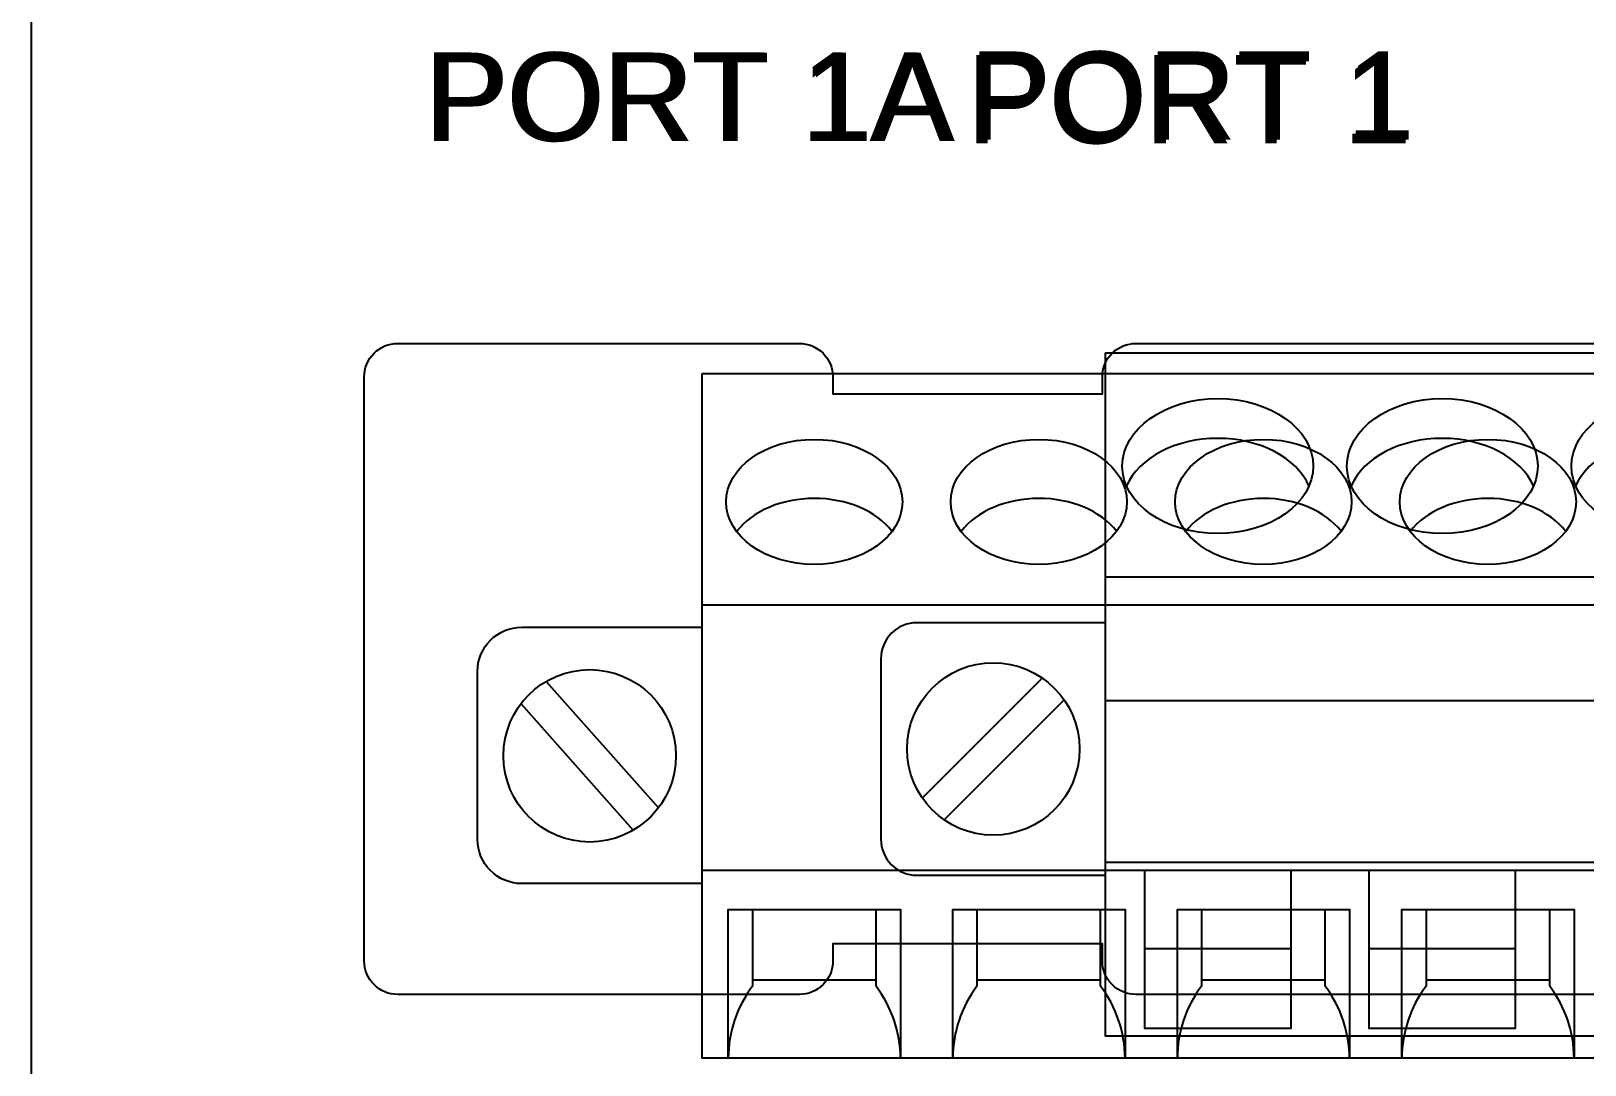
# Model space of a CAD drawing. Extents: x 0.5 to 23.7, y 0.2 to 17.2.
# Drawn here: x 17 to 18.384, y 5.651 to 6.572 of the extents above; entities that cross this region are included whole.
import ezdxf

# ---------------------------------------------------------------- set-up
doc = ezdxf.new("R2010")
doc.units = 0
doc.header["$MEASUREMENT"] = 0
for name, color, linetype in [('1_01__0-__EMPTY', 7, 'CONTINUOUS'), ('1_02__B-___3__DI___4__DO__', 7, 'CONTINUOUS'), ('1_03__1-___4__DI___4__DO__', 7, 'CONTINUOUS'), ('1_04__C-___4__DI___4__DO__', 7, 'CONTINUOUS'), ('1_05__6-___4__AI___4__AO', 7, 'CONTINUOUS'), ('1_06__A0__SERIAL_COMMUNICA', 7, 'CONTINUOUS'), ('1_07__3-___8__DI', 7, 'CONTINUOUS'), ('1_08__D-___4__DI___3__DO__', 7, 'CONTINUOUS'), ('5_01__0-__NO_ETH__EIA-232', 7, 'CONTINUOUS'), ('5_02__1-__NO_ETH__EIA-485', 7, 'CONTINUOUS'), ('5_03__2-___1__10-100BASE-T', 7, 'CONTINUOUS'), ('5_04__3-___1__10-100BASE-T', 7, 'CONTINUOUS'), ('5_05__4-___1__100BASE-FX_M', 7, 'CONTINUOUS'), ('5_06__6-___2__10-100BASE-T', 7, 'CONTINUOUS'), ('5_07__8-___2__100BASE-FX_M', 7, 'CONTINUOUS'), ('6_00____DWG', 7, 'CONTINUOUS')]:
    doc.layers.add(name, color=color, linetype=linetype)
doc.styles.add('ARIAL', font='arial.ttf')

msp = doc.modelspace()

# ---------------------------------------------------------------- linework, layer by layer
at = {"layer": '1_01__0-__EMPTY'}
msp.add_lwpolyline([(18.9493, 5.7137), (17.9841, 5.7137, -0.414214), (17.9542, 5.7436), (17.9542, 5.7587), (17.7142, 5.7587), (17.7142, 5.7436, -0.414214), (17.6843, 5.7137), (17.3266, 5.7137, -0.415132), (17.2967, 5.7436), (17.2967, 6.2638, -0.414214), (17.3266, 6.2937), (17.6843, 6.2937, -0.414214), (17.7142, 6.2638), (17.7142, 6.2487), (17.9542, 6.2487), (17.9542, 6.2638, -0.414214), (17.9841, 6.2937), (18.9493, 6.2937, -0.414214)], format="xyb", dxfattribs=at)
at = {"layer": '1_02__B-___3__DI___4__DO__'}
msp.add_lwpolyline([(17.5976, 6.2669), (19.1976, 6.2669), (19.1976, 5.657), (17.5976, 5.657)], close=True, dxfattribs=at)
for points in [[(17.5976, 6.0607), (19.1976, 6.0607)], [(17.4589, 5.9926), (17.5588, 5.88)], [(17.5364, 5.8601), (17.4364, 5.9727)], [(19.1976, 5.824), (17.5976, 5.824)], [(17.6425, 5.7266), (17.7527, 5.7266)], [(17.8425, 5.7266), (17.9527, 5.7266)], [(18.0425, 5.7266), (18.1527, 5.7266)], [(18.2425, 5.7266), (18.3527, 5.7266)]]:
    msp.add_lwpolyline(points, dxfattribs=at)
for points in [[(17.5976, 5.8125), (17.437, 5.8125, -0.414214), (17.3976, 5.8518), (17.3976, 6.0014, -0.414214), (17.437, 6.0408), (17.5976, 6.0408)], [(17.6425, 5.7894), (17.6425, 5.721, 0.162335), (17.621, 5.657), (17.621, 5.7894), (17.7744, 5.7894), (17.7744, 5.657, 0.16083), (17.7527, 5.721), (17.7527, 5.7894)], [(17.8425, 5.7894), (17.8425, 5.721, 0.162335), (17.821, 5.657), (17.821, 5.7894), (17.9744, 5.7894), (17.9744, 5.657, 0.16083), (17.9527, 5.721), (17.9527, 5.7894)], [(18.0425, 5.7894), (18.0425, 5.721, 0.162335), (18.021, 5.657), (18.021, 5.7894), (18.1744, 5.7894), (18.1744, 5.657, 0.16083), (18.1527, 5.721), (18.1527, 5.7894)], [(18.2425, 5.7894), (18.2425, 5.721, 0.162335), (18.221, 5.657), (18.221, 5.7894), (18.3744, 5.7894), (18.3744, 5.657, 0.16083), (18.3527, 5.721), (18.3527, 5.7894)]]:
    msp.add_lwpolyline(points, format="xyb", dxfattribs=at)
msp.add_circle((17.4976, 5.9263), 0.0768, dxfattribs=at)
for centre in [(17.6976, 6.1525), (17.8976, 6.1525), (18.0976, 6.1525), (18.2976, 6.1525)]:
    msp.add_ellipse(centre, major_axis=(-0.0785, 0), ratio=0.70953, dxfattribs=at)
for centre in [(17.6977, 6.0999), (17.8977, 6.0999), (18.0977, 6.0999), (18.2977, 6.0999)]:
    msp.add_ellipse(centre, major_axis=(-0.0785, 0), ratio=0.70953, start_param=3.63519, end_param=5.792431, dxfattribs=at)
at = {"layer": '1_03__1-___4__DI___4__DO__'}
msp.add_lwpolyline([(17.5976, 6.2669), (19.1976, 6.2669), (19.1976, 5.657), (17.5976, 5.657)], close=True, dxfattribs=at)
for points in [[(17.5976, 6.0607), (19.1976, 6.0607)], [(17.4589, 5.9926), (17.5588, 5.88)], [(17.5364, 5.8601), (17.4364, 5.9727)], [(19.1976, 5.824), (17.5976, 5.824)], [(17.6425, 5.7266), (17.7527, 5.7266)], [(17.8425, 5.7266), (17.9527, 5.7266)], [(18.0425, 5.7266), (18.1527, 5.7266)], [(18.2425, 5.7266), (18.3527, 5.7266)]]:
    msp.add_lwpolyline(points, dxfattribs=at)
for points in [[(17.5976, 5.8125), (17.437, 5.8125, -0.414214), (17.3976, 5.8518), (17.3976, 6.0014, -0.414214), (17.437, 6.0408), (17.5976, 6.0408)], [(17.6425, 5.7894), (17.6425, 5.721, 0.162335), (17.621, 5.657), (17.621, 5.7894), (17.7744, 5.7894), (17.7744, 5.657, 0.16083), (17.7527, 5.721), (17.7527, 5.7894)], [(17.8425, 5.7894), (17.8425, 5.721, 0.162335), (17.821, 5.657), (17.821, 5.7894), (17.9744, 5.7894), (17.9744, 5.657, 0.16083), (17.9527, 5.721), (17.9527, 5.7894)], [(18.0425, 5.7894), (18.0425, 5.721, 0.162335), (18.021, 5.657), (18.021, 5.7894), (18.1744, 5.7894), (18.1744, 5.657, 0.16083), (18.1527, 5.721), (18.1527, 5.7894)], [(18.2425, 5.7894), (18.2425, 5.721, 0.162335), (18.221, 5.657), (18.221, 5.7894), (18.3744, 5.7894), (18.3744, 5.657, 0.16083), (18.3527, 5.721), (18.3527, 5.7894)]]:
    msp.add_lwpolyline(points, format="xyb", dxfattribs=at)
msp.add_circle((17.4976, 5.9263), 0.0768, dxfattribs=at)
for centre in [(17.6976, 6.1525), (17.8976, 6.1525), (18.0976, 6.1525), (18.2976, 6.1525)]:
    msp.add_ellipse(centre, major_axis=(-0.0785, 0), ratio=0.70953, dxfattribs=at)
for centre in [(17.6977, 6.0999), (17.8977, 6.0999), (18.0977, 6.0999), (18.2977, 6.0999)]:
    msp.add_ellipse(centre, major_axis=(-0.0785, 0), ratio=0.70953, start_param=3.63519, end_param=5.792431, dxfattribs=at)
at = {"layer": '1_04__C-___4__DI___4__DO__'}
msp.add_lwpolyline([(17.5976, 6.2669), (19.1976, 6.2669), (19.1976, 5.657), (17.5976, 5.657)], close=True, dxfattribs=at)
for points in [[(17.5976, 6.0607), (19.1976, 6.0607)], [(17.4589, 5.9926), (17.5588, 5.88)], [(17.5364, 5.8601), (17.4364, 5.9727)], [(19.1976, 5.824), (17.5976, 5.824)], [(17.6425, 5.7266), (17.7527, 5.7266)], [(17.8425, 5.7266), (17.9527, 5.7266)], [(18.0425, 5.7266), (18.1527, 5.7266)], [(18.2425, 5.7266), (18.3527, 5.7266)]]:
    msp.add_lwpolyline(points, dxfattribs=at)
for points in [[(17.5976, 5.8125), (17.437, 5.8125, -0.414214), (17.3976, 5.8518), (17.3976, 6.0014, -0.414214), (17.437, 6.0408), (17.5976, 6.0408)], [(17.6425, 5.7894), (17.6425, 5.721, 0.162335), (17.621, 5.657), (17.621, 5.7894), (17.7744, 5.7894), (17.7744, 5.657, 0.16083), (17.7527, 5.721), (17.7527, 5.7894)], [(17.8425, 5.7894), (17.8425, 5.721, 0.162335), (17.821, 5.657), (17.821, 5.7894), (17.9744, 5.7894), (17.9744, 5.657, 0.16083), (17.9527, 5.721), (17.9527, 5.7894)], [(18.0425, 5.7894), (18.0425, 5.721, 0.162335), (18.021, 5.657), (18.021, 5.7894), (18.1744, 5.7894), (18.1744, 5.657, 0.16083), (18.1527, 5.721), (18.1527, 5.7894)], [(18.2425, 5.7894), (18.2425, 5.721, 0.162335), (18.221, 5.657), (18.221, 5.7894), (18.3744, 5.7894), (18.3744, 5.657, 0.16083), (18.3527, 5.721), (18.3527, 5.7894)]]:
    msp.add_lwpolyline(points, format="xyb", dxfattribs=at)
msp.add_circle((17.4976, 5.9263), 0.0768, dxfattribs=at)
for centre in [(17.6976, 6.1525), (17.8976, 6.1525), (18.0976, 6.1525), (18.2976, 6.1525)]:
    msp.add_ellipse(centre, major_axis=(-0.0785, 0), ratio=0.70953, dxfattribs=at)
for centre in [(17.6977, 6.0999), (17.8977, 6.0999), (18.0977, 6.0999), (18.2977, 6.0999)]:
    msp.add_ellipse(centre, major_axis=(-0.0785, 0), ratio=0.70953, start_param=3.63519, end_param=5.792431, dxfattribs=at)
at = {"layer": '1_05__6-___4__AI___4__AO'}
msp.add_lwpolyline([(17.5976, 6.2669), (19.1976, 6.2669), (19.1976, 5.657), (17.5976, 5.657)], close=True, dxfattribs=at)
for points in [[(17.5976, 6.0607), (19.1976, 6.0607)], [(17.4589, 5.9926), (17.5588, 5.88)], [(17.5364, 5.8601), (17.4364, 5.9727)], [(19.1976, 5.824), (17.5976, 5.824)], [(17.6425, 5.7266), (17.7527, 5.7266)], [(17.8425, 5.7266), (17.9527, 5.7266)], [(18.0425, 5.7266), (18.1527, 5.7266)], [(18.2425, 5.7266), (18.3527, 5.7266)]]:
    msp.add_lwpolyline(points, dxfattribs=at)
for points in [[(17.5976, 5.8125), (17.437, 5.8125, -0.414214), (17.3976, 5.8518), (17.3976, 6.0014, -0.414214), (17.437, 6.0408), (17.5976, 6.0408)], [(17.6425, 5.7894), (17.6425, 5.721, 0.162335), (17.621, 5.657), (17.621, 5.7894), (17.7744, 5.7894), (17.7744, 5.657, 0.16083), (17.7527, 5.721), (17.7527, 5.7894)], [(17.8425, 5.7894), (17.8425, 5.721, 0.162335), (17.821, 5.657), (17.821, 5.7894), (17.9744, 5.7894), (17.9744, 5.657, 0.16083), (17.9527, 5.721), (17.9527, 5.7894)], [(18.0425, 5.7894), (18.0425, 5.721, 0.162335), (18.021, 5.657), (18.021, 5.7894), (18.1744, 5.7894), (18.1744, 5.657, 0.16083), (18.1527, 5.721), (18.1527, 5.7894)], [(18.2425, 5.7894), (18.2425, 5.721, 0.162335), (18.221, 5.657), (18.221, 5.7894), (18.3744, 5.7894), (18.3744, 5.657, 0.16083), (18.3527, 5.721), (18.3527, 5.7894)]]:
    msp.add_lwpolyline(points, format="xyb", dxfattribs=at)
msp.add_circle((17.4976, 5.9263), 0.0768, dxfattribs=at)
for centre in [(17.6976, 6.1525), (17.8976, 6.1525), (18.0976, 6.1525), (18.2976, 6.1525)]:
    msp.add_ellipse(centre, major_axis=(-0.0785, 0), ratio=0.70953, dxfattribs=at)
for centre in [(17.6977, 6.0999), (17.8977, 6.0999), (18.0977, 6.0999), (18.2977, 6.0999)]:
    msp.add_ellipse(centre, major_axis=(-0.0785, 0), ratio=0.70953, start_param=3.63519, end_param=5.792431, dxfattribs=at)
at = {"layer": '1_06__A0__SERIAL_COMMUNICA'}
for points in [[(17.957, 6.2854), (18.957, 6.2854), (18.957, 5.6764), (17.957, 5.6764)], [(18.122, 5.8243), (18.122, 5.6835), (17.992, 5.6835), (17.992, 5.8243)], [(18.322, 5.8243), (18.322, 5.6835), (18.192, 5.6835), (18.192, 5.8243)]]:
    msp.add_lwpolyline(points, close=True, dxfattribs=at)
for points in [[(18.957, 6.0854), (17.957, 6.0854)], [(17.7938, 5.8887), (17.9007, 5.9956)], [(17.9201, 5.9761), (17.8133, 5.8693)], [(18.957, 5.9754), (17.957, 5.9754)], [(18.957, 5.8314), (17.957, 5.8314)], [(18.122, 5.7542), (17.992, 5.7542)], [(18.322, 5.7542), (18.192, 5.7542)]]:
    msp.add_lwpolyline(points, dxfattribs=at)
msp.add_lwpolyline([(17.957, 6.0449), (17.789, 6.0449, 0.414214), (17.757, 6.0129), (17.757, 5.8519, 0.414214), (17.789, 5.8199), (17.957, 5.8199)], format="xyb", dxfattribs=at)
msp.add_circle((17.857, 5.9324), 0.0768, dxfattribs=at)
for centre in [(18.057, 6.1844), (18.257, 6.1844), (18.457, 6.1844)]:
    msp.add_ellipse(centre, major_axis=(0.085, 0), ratio=0.707107, dxfattribs=at)
for centre in [(18.057, 6.149), (18.257, 6.149), (18.457, 6.149)]:
    msp.add_ellipse(centre, major_axis=(0.085, 0), ratio=0.707107, start_param=0.298532, end_param=2.84306, dxfattribs=at)
at = {"layer": '1_07__3-___8__DI'}
msp.add_lwpolyline([(17.5976, 6.2669), (19.1976, 6.2669), (19.1976, 5.657), (17.5976, 5.657)], close=True, dxfattribs=at)
for points in [[(17.5976, 6.0607), (19.1976, 6.0607)], [(17.4589, 5.9926), (17.5588, 5.88)], [(17.5364, 5.8601), (17.4364, 5.9727)], [(19.1976, 5.824), (17.5976, 5.824)], [(17.6425, 5.7266), (17.7527, 5.7266)], [(17.8425, 5.7266), (17.9527, 5.7266)], [(18.0425, 5.7266), (18.1527, 5.7266)], [(18.2425, 5.7266), (18.3527, 5.7266)]]:
    msp.add_lwpolyline(points, dxfattribs=at)
for points in [[(17.5976, 5.8125), (17.437, 5.8125, -0.414214), (17.3976, 5.8518), (17.3976, 6.0014, -0.414214), (17.437, 6.0408), (17.5976, 6.0408)], [(17.6425, 5.7894), (17.6425, 5.721, 0.162335), (17.621, 5.657), (17.621, 5.7894), (17.7744, 5.7894), (17.7744, 5.657, 0.16083), (17.7527, 5.721), (17.7527, 5.7894)], [(17.8425, 5.7894), (17.8425, 5.721, 0.162335), (17.821, 5.657), (17.821, 5.7894), (17.9744, 5.7894), (17.9744, 5.657, 0.16083), (17.9527, 5.721), (17.9527, 5.7894)], [(18.0425, 5.7894), (18.0425, 5.721, 0.162335), (18.021, 5.657), (18.021, 5.7894), (18.1744, 5.7894), (18.1744, 5.657, 0.16083), (18.1527, 5.721), (18.1527, 5.7894)], [(18.2425, 5.7894), (18.2425, 5.721, 0.162335), (18.221, 5.657), (18.221, 5.7894), (18.3744, 5.7894), (18.3744, 5.657, 0.16083), (18.3527, 5.721), (18.3527, 5.7894)]]:
    msp.add_lwpolyline(points, format="xyb", dxfattribs=at)
msp.add_circle((17.4976, 5.9263), 0.0768, dxfattribs=at)
for centre in [(17.6976, 6.1525), (17.8976, 6.1525), (18.0976, 6.1525), (18.2976, 6.1525)]:
    msp.add_ellipse(centre, major_axis=(-0.0785, 0), ratio=0.70953, dxfattribs=at)
for centre in [(17.6977, 6.0999), (17.8977, 6.0999), (18.0977, 6.0999), (18.2977, 6.0999)]:
    msp.add_ellipse(centre, major_axis=(-0.0785, 0), ratio=0.70953, start_param=3.63519, end_param=5.792431, dxfattribs=at)
at = {"layer": '1_08__D-___4__DI___3__DO__'}
msp.add_lwpolyline([(17.5976, 6.2669), (19.1976, 6.2669), (19.1976, 5.657), (17.5976, 5.657)], close=True, dxfattribs=at)
for points in [[(17.5976, 6.0607), (19.1976, 6.0607)], [(17.4589, 5.9926), (17.5588, 5.88)], [(17.5364, 5.8601), (17.4364, 5.9727)], [(19.1976, 5.824), (17.5976, 5.824)], [(17.6425, 5.7266), (17.7527, 5.7266)], [(17.8425, 5.7266), (17.9527, 5.7266)], [(18.0425, 5.7266), (18.1527, 5.7266)], [(18.2425, 5.7266), (18.3527, 5.7266)]]:
    msp.add_lwpolyline(points, dxfattribs=at)
for points in [[(17.5976, 5.8125), (17.437, 5.8125, -0.414214), (17.3976, 5.8518), (17.3976, 6.0014, -0.414214), (17.437, 6.0408), (17.5976, 6.0408)], [(17.6425, 5.7894), (17.6425, 5.721, 0.162335), (17.621, 5.657), (17.621, 5.7894), (17.7744, 5.7894), (17.7744, 5.657, 0.16083), (17.7527, 5.721), (17.7527, 5.7894)], [(17.8425, 5.7894), (17.8425, 5.721, 0.162335), (17.821, 5.657), (17.821, 5.7894), (17.9744, 5.7894), (17.9744, 5.657, 0.16083), (17.9527, 5.721), (17.9527, 5.7894)], [(18.0425, 5.7894), (18.0425, 5.721, 0.162335), (18.021, 5.657), (18.021, 5.7894), (18.1744, 5.7894), (18.1744, 5.657, 0.16083), (18.1527, 5.721), (18.1527, 5.7894)], [(18.2425, 5.7894), (18.2425, 5.721, 0.162335), (18.221, 5.657), (18.221, 5.7894), (18.3744, 5.7894), (18.3744, 5.657, 0.16083), (18.3527, 5.721), (18.3527, 5.7894)]]:
    msp.add_lwpolyline(points, format="xyb", dxfattribs=at)
msp.add_circle((17.4976, 5.9263), 0.0768, dxfattribs=at)
for centre in [(17.6976, 6.1525), (17.8976, 6.1525), (18.0976, 6.1525), (18.2976, 6.1525)]:
    msp.add_ellipse(centre, major_axis=(-0.0785, 0), ratio=0.70953, dxfattribs=at)
for centre in [(17.6977, 6.0999), (17.8977, 6.0999), (18.0977, 6.0999), (18.2977, 6.0999)]:
    msp.add_ellipse(centre, major_axis=(-0.0785, 0), ratio=0.70953, start_param=3.63519, end_param=5.792431, dxfattribs=at)
at = {"layer": '6_00____DWG'}
msp.add_lwpolyline([(22.1083, 1.9504), (22.1083, 2.0389, -0.414214), (22.2264, 2.1571), (22.3149, 2.1571, 0.414214), (22.3937, 2.2358), (22.3937, 8.7909, 0.414214), (22.3149, 8.8697), (22.2264, 8.8697, -0.414214), (22.1083, 8.9878), (22.1083, 9.0763, 0.414214), (22.0295, 9.1551), (17.3642, 9.1551, 0.414214), (17.2854, 9.0763), (17.2854, 8.9878, -0.414214), (17.1673, 8.8697), (17.0787, 8.8697, 0.414214), (17, 8.7909), (17, 2.2358, 0.414214), (17.0787, 2.1571), (17.1673, 2.1571, -0.414214), (17.2854, 2.0389), (17.2854, 1.9504, 0.414214), (17.3642, 1.8716), (22.0295, 1.8716, 0.414214)], format="xyb", close=True, dxfattribs=at)

# ---------------------------------------------------------------- texts
at = {"layer": '5_01__0-__NO_ETH__EIA-232', "style": 'ARIAL'}
msp.add_text('PORT 1A', height=0.07867, dxfattribs=at).set_placement((17.3498, 6.474))
at = {"layer": '5_02__1-__NO_ETH__EIA-485', "style": 'ARIAL'}
msp.add_text('PORT 1', height=0.07867, dxfattribs=at).set_placement((17.8328, 6.4719))
at = {"layer": '5_03__2-___1__10-100BASE-T', "style": 'ARIAL'}
msp.add_text('PORT 1A', height=0.07867, dxfattribs=at).set_placement((17.3499, 6.474))
at = {"layer": '5_04__3-___1__10-100BASE-T', "style": 'ARIAL'}
msp.add_text('PORT 1', height=0.07867, dxfattribs=at).set_placement((17.8356, 6.4751))
at = {"layer": '5_05__4-___1__100BASE-FX_M', "style": 'ARIAL'}
msp.add_text('PORT 1A', height=0.07867, dxfattribs=at).set_placement((17.3527, 6.4741))
at = {"layer": '5_06__6-___2__10-100BASE-T', "style": 'ARIAL'}
msp.add_text('PORT 1A', height=0.07867, dxfattribs=at).set_placement((17.3499, 6.4742))
at = {"layer": '5_07__8-___2__100BASE-FX_M', "style": 'ARIAL'}
msp.add_text('PORT 1A', height=0.07867, dxfattribs=at).set_placement((17.3499, 6.4741))

doc.saveas('drawing.dxf')
